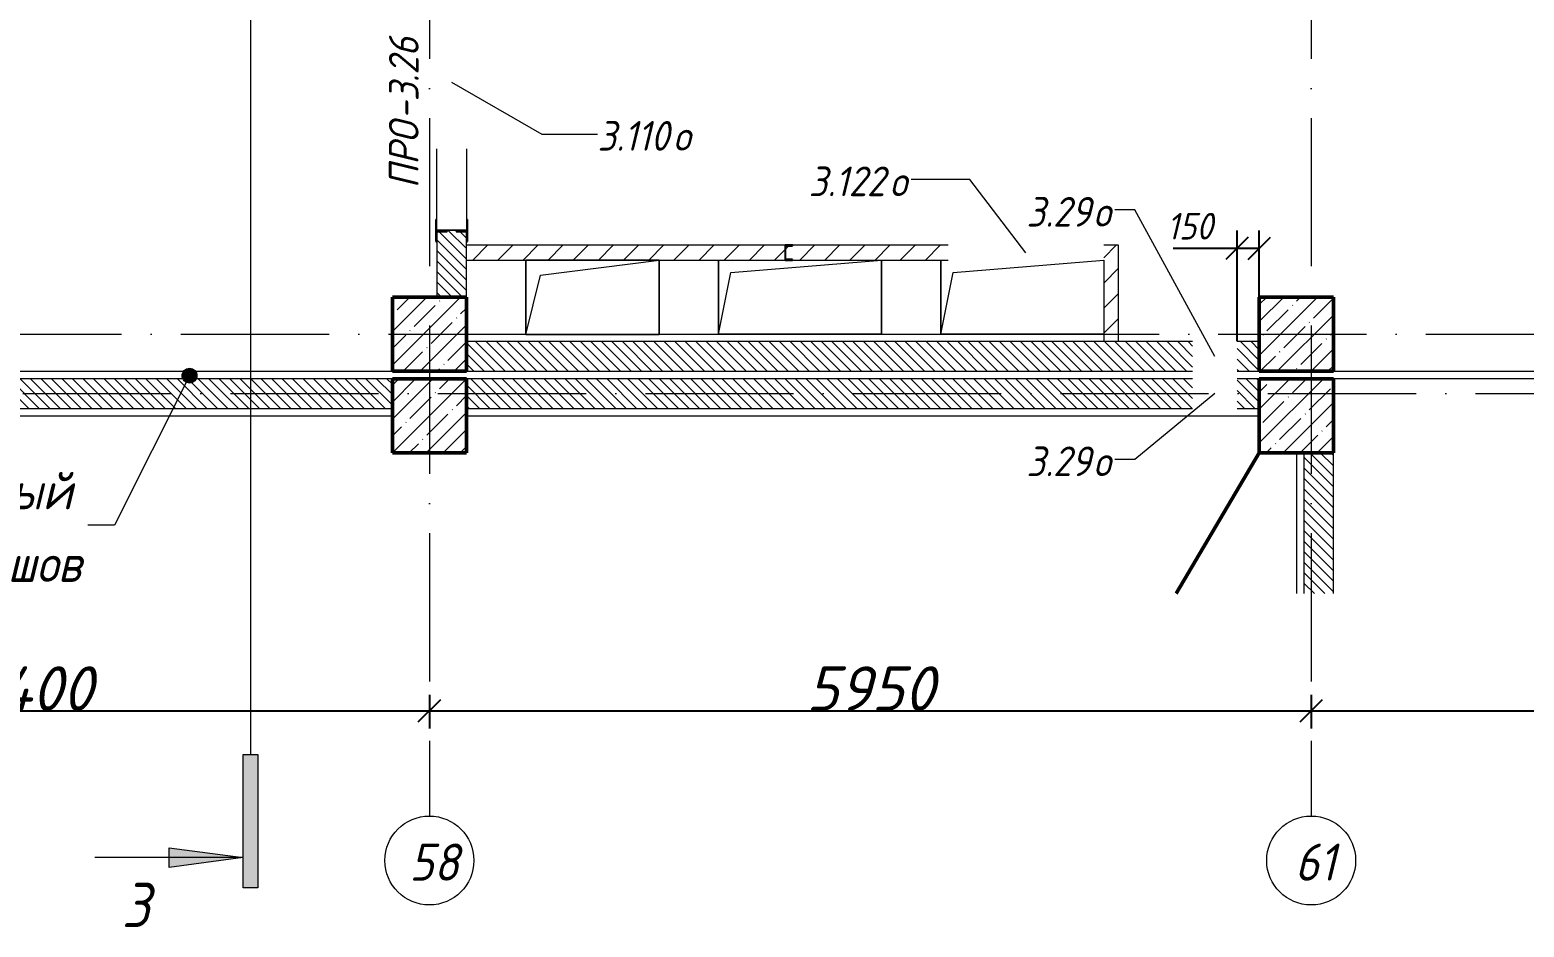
# Model space of a CAD drawing. Header units: millimetres. Extents: x -537608 to 253996, y -217170 to 186033.
# Drawn here: x -98231 to -88148, y 133772 to 139824 of the extents above; entities that cross this region are included whole.
import ezdxf

# ---------------------------------------------------------------- set-up
doc = ezdxf.new("R2010")
doc.units = ezdxf.units.MM
doc.linetypes.add('50_200_ШТРИХ_1Т_ш5_п1_п1_', pattern=[1400, 1000, -200, 0, -200])
for name, color, linetype, lineweight in [('A-____-____-DIMS', 7, 'Continuous', 9), ('A-DETL-____-OTLN-1', 7, 'Continuous', 50), ('A-FLOR-____-OTLN', 7, 'Continuous', 9), ('A-GENM-____-IDEN', 7, 'Continuous', 9), ('A-GENM-____-MCUT', 7, 'Continuous', 25), ('A-GENM-____-OTLN', 7, 'Continuous', 9), ('A-GENM-____-OTLN-1', 7, 'Continuous', 25), ('A-GLAZ-____-IDEN', 7, 'Continuous', 9), ('A-WALL-____-MCUT', 7, 'Continuous', 13), ('A-WALL-____-PATT-1', 7, 'Continuous', 9), ('A-WALL-FNSH-MCUT-1', 7, 'Continuous', 9), ('G-____-____-SYMB', 7, 'Continuous', 9), ('G-____-____-TEXT', 7, 'Continuous', 9), ('I-WALL-____-OTLN', 7, 'Continuous', 9), ('S-COLS-____-MCUT', 7, 'Continuous', 50), ('S-COLS-____-OTLN', 7, 'Continuous', 9), ('S-GRID-____-IDEN', 7, 'Continuous', 9), ('S-GRID-____-OTLN-1', 7, '50_200_ШТРИХ_1Т_ш5_п1_п1_', 9)]:
    doc.layers.add(name, color=color, linetype=linetype, lineweight=lineweight)
doc.layers.add('G-____-____-SYMB-1', color=9, linetype='Continuous', lineweight=9, true_color=0x808080)
doc.styles.add('ISOCPEUR_I', font='isocpeui.ttf', dxfattribs={"height": 300})
doc.styles.add('ISOCPEUR_I_10', font='isocpeui.ttf', dxfattribs={"width": 0.9, "height": 180})
doc.styles.add('ISOCPEUR_I_11', font='isocpeui.ttf', dxfattribs={"width": 0.9, "height": 200})
doc.styles.add('ISOCPEUR_I_9', font='isocpeui.ttf', dxfattribs={"width": 0.9, "height": 250})
doc.dimstyles.new('ISO-1_8_0_9К_СРЕДНИЙ_Кладочные_3', dxfattribs={"dimscale": 304.8, "dimtxt": 179.276612, "dimasz": 0.492126, "dimexe": 0.393701, "dimexo": 0, "dimgap": 0, "dimtad": 1, "dimdec": 3, "dimrnd": 0.001, "dimdsep": 46, "dimtxsty": 'ISOCPEUR_I_10', "dimblk1": 'OBLIQUE', "dimblk2": 'OBLIQUE', "dimsah": 1, "dimcen": 0.09, "dimdle": 0.393701, "dimazin": 0, "dimtfac": 1, "dimtdec": 4, "dimtix": 1, "dimtmove": 0, "dimatfit": 3, "dimfxl": 1, "dimtvp": 1, "dimtolj": 1, "dimtzin": 0, "dimarcsym": 2})
doc.dimstyles.new('ISO-2_5_0_9К_БОЛЬШОЙ_ОСИ', dxfattribs={"dimscale": 304.8, "dimtxt": 248.995294, "dimasz": 0.492126, "dimexe": 0.393701, "dimexo": 0, "dimgap": 0, "dimtad": 1, "dimdec": 0, "dimzin": 0, "dimdsep": 46, "dimtxsty": 'ISOCPEUR_I', "dimblk1": 'OBLIQUE', "dimblk2": 'OBLIQUE', "dimsah": 1, "dimcen": 0.09, "dimdle": 0.393701, "dimazin": 0, "dimtfac": 1, "dimtdec": 4, "dimtix": 1, "dimtmove": 0, "dimatfit": 3, "dimfxl": 1, "dimtvp": 1, "dimtolj": 1, "dimtzin": 0, "dimarcsym": 2})
pattern_1 = [(135, (-178684.97, 94540.114), (-35.35534, -35.35534), [])]
pattern_2 = [(45, (-178684.97, 94540.11), (-84.85281, 84.85281), [])]

# ---------------------------------------------------------------- blocks, each defined once
blk = doc.blocks.new('BSC_Колонна _Прямоугольная - 500х500-V33-АР1_План отверстий 3 этажа в осях 1-64_Ю-ЯЯ')
at = {"layer": 'S-COLS-____-OTLN'}
h = blk.add_hatch(dxfattribs=at)
h.set_pattern_fill('FP_41', color=256, style=0, pattern_type=2)
h.set_pattern_definition([(45, (-89000, -42681.04), (-114.04925, 114.04925), []), (45, (-88885.95, -42681.04), (-114.04925, 114.04925), [201.613, -40.323, 3.353, -36.97])])
h.paths.add_polyline_path([(-250, -250), (250, -250), (250, 250), (-250, 250)], flags=0)
at = {"layer": 'S-COLS-____-MCUT'}
for p, q in [((250, 250), (-250, 250)), ((-250, 250), (-250, -250)), ((250, -250), (250, 250)), ((-250, -250), (250, -250))]:
    blk.add_line(p, q, dxfattribs=at)
blk = doc.blocks.new('BSC_Колонна _Прямоугольная - 500х500-V35-АР1_План отверстий 3 этажа в осях 1-64_Ю-ЯЯ')
at = {"layer": 'S-COLS-____-OTLN'}
h = blk.add_hatch(dxfattribs=at)
h.set_pattern_fill('FP_43', color=256, style=0, pattern_type=2)
h.set_pattern_definition([(45, (-83150, -42681.04), (-114.04925, 114.04925), []), (45, (-83035.95, -42681.04), (-114.04925, 114.04925), [201.613, -40.323, 3.353, -36.97])])
h.paths.add_polyline_path([(-250, -250), (250, -250), (250, 250), (-250, 250)], flags=0)
at = {"layer": 'S-COLS-____-MCUT'}
for p, q in [((250, 250), (-250, 250)), ((-250, 250), (-250, -250)), ((250, -250), (250, 250)), ((-250, -250), (250, -250))]:
    blk.add_line(p, q, dxfattribs=at)
blk = doc.blocks.new('BSC_Колонна _Прямоугольная - 500х500-V120-АР1_План отверстий 3 этажа в осях 1-64_Ю-ЯЯ')
at = {"layer": 'S-COLS-____-OTLN'}
h = blk.add_hatch(dxfattribs=at)
h.set_pattern_fill('FP_125', color=256, style=0, pattern_type=2)
h.set_pattern_definition([(45, (-83150, -43231.04), (-114.04925, 114.04925), []), (45, (-83035.95, -43231.04), (-114.04925, 114.04925), [201.613, -40.323, 3.353, -36.97])])
h.paths.add_polyline_path([(-250, -250), (250, -250), (250, 250), (-250, 250)], flags=0)
at = {"layer": 'S-COLS-____-MCUT'}
for p, q in [((250, 250), (-250, 250)), ((-250, 250), (-250, -250)), ((250, -250), (250, 250)), ((-250, -250), (250, -250))]:
    blk.add_line(p, q, dxfattribs=at)
blk = doc.blocks.new('BSC_Колонна _Прямоугольная - 500х500-V121-АР1_План отверстий 3 этажа в осях 1-64_Ю-ЯЯ')
at = {"layer": 'S-COLS-____-OTLN'}
h = blk.add_hatch(dxfattribs=at)
h.set_pattern_fill('FP_126', color=256, style=0, pattern_type=2)
h.set_pattern_definition([(45, (-89000, -43231.04), (-114.04925, 114.04925), []), (45, (-88885.95, -43231.04), (-114.04925, 114.04925), [201.613, -40.323, 3.353, -36.97])])
h.paths.add_polyline_path([(-250, -250), (250, -250), (250, 250), (-250, 250)], flags=0)
at = {"layer": 'S-COLS-____-MCUT'}
for p, q in [((250, 250), (-250, 250)), ((-250, 250), (-250, -250)), ((250, -250), (250, 250)), ((-250, -250), (250, -250))]:
    blk.add_line(p, q, dxfattribs=at)
blk = doc.blocks.new('154_Фахверк_СКБ_Швеллер - Тип_100_3960-28515122-АР1_План отверстий 3 этажа в осях 1-64_Ю-ЯЯ')
at = {"layer": 'A-GENM-____-MCUT'}
for p, q in [((175, 50), (125, 50)), ((125, 50), (125, -50)), ((128, 47), (175, 47)), ((128, -47), (128, 47)), ((175, 47), (175, 50)), ((125, -50), (175, -50)), ((175, -47), (128, -47)), ((175, -50), (175, -47))]:
    blk.add_line(p, q, dxfattribs=at)
blk = doc.blocks.new('154_Стойка_СКБ_Уголок - СМ-2480_200-28346303-АР1_План отверстий 3 этажа в осях 1-64_Ю-ЯЯ')
at = {"layer": 'A-GENM-____-MCUT'}
for p, q in [((125, 156), (125, 81)), ((200, 156), (125, 156)), ((131, 81), (131, 150)), ((131, 150), (200, 150)), ((200, 150), (200, 156)), ((125, 81), (131, 81)), ((131, 19), (125, 19)), ((125, 19), (125, -56)), ((131, -50), (131, 19)), ((125, -56), (200, -56)), ((200, -50), (131, -50)), ((200, -56), (200, -50))]:
    blk.add_line(p, q, dxfattribs=at)
blk = doc.blocks.new('Стойка_Влож_Полоса боковая - Полоса-V164-АР1_План отверстий 3 этажа в осях 1-64_Ю-ЯЯ')
at = {"layer": 'A-GENM-____-OTLN'}
for p, q in [((-5, 60), (0, 60)), ((-5, -60), (-5, 60)), ((0, 31), (0, -31)), ((0, -60), (-5, -60))]:
    blk.add_line(p, q, dxfattribs=at)
blk = doc.blocks.new('Стойка_Влож_Уголок_Опорный - Уголок-28213941-АР1_План отверстий 3 этажа в осях 1-64_Ю-ЯЯ')
at = {"layer": 'A-GENM-____-OTLN'}
for p, q in [((-212, -6), (-212, 0)), ((0, 0), (0, -6)), ((-212, -75), (-212, -6)), ((-212, -6), (-206, -6)), ((-212, -75), (-206, -75)), ((-6, -6), (0, -6)), ((-6, -75), (0, -75)), ((0, -6), (0, -75))]:
    blk.add_line(p, q, dxfattribs=at)
blk = doc.blocks.new('AR_Отверстие прямоугольное _в плите_ - AR_Отверстие прямоугольное _в плите_-30552730-АР1_План отверстий 3 этажа в осях 1-64_Ю-ЯЯ')
at = {"layer": 'A-GENM-____-OTLN'}
for p, q in [((450, 250), (-450, 250)), ((-450, 250), (-450, -250)), ((-350, 150), (450, 250)), ((450, -250), (450, 250)), ((-450, -250), (-350, 150)), ((-450, -250), (450, -250))]:
    blk.add_line(p, q, dxfattribs=at)
blk = doc.blocks.new('AR_Отверстие прямоугольное _в плите_ - AR_Отверстие прямоугольное _в плите_-V202-АР1_План отверстий 3 этажа в осях 1-64_Ю-ЯЯ')
at = {"layer": 'A-GENM-____-OTLN'}
for p, q in [((-550, 250), (-550, -250)), ((-467, 167), (550, 250)), ((550, -250), (550, 250)), ((-550, -250), (-467, 167)), ((-550, -250), (550, -250))]:
    blk.add_line(p, q, dxfattribs=at)
blk = doc.blocks.new('AR_Отверстие прямоугольное _в плите_ - AR_Отверстие прямоугольное _в плите_-V203-АР1_План отверстий 3 этажа в осях 1-64_Ю-ЯЯ')
at = {"layer": 'A-GENM-____-OTLN'}
for p, q in [((-550, 250), (-550, -250)), ((-467, 167), (550, 250)), ((-550, -250), (-467, 167)), ((-550, -250), (550, -250))]:
    blk.add_line(p, q, dxfattribs=at)
blk = doc.blocks.new('Ось сетки - Круг_Ø6_00__ISO-2_5_0_9K_-25732049-АР1_План отверстий 3 этажа в осях 1-64_Ю-ЯЯ')
at = {"layer": 'S-GRID-____-IDEN'}
blk.add_circle((0, 0), 3, dxfattribs=at)
blk = doc.blocks.new('Разрез - Концевая часть разреза-18266132-АР1_План отверстий 3 этажа в осях 1-64_Ю-ЯЯ')
at = {"layer": 'G-____-____-SYMB'}
for points in [[(0, 0.5), (0, -0.5), (-9, -0.5), (-9, 0.5)], [(-6.29, -5.5), (-7.61, -5.5), (-6.95, -0.5)]]:
    blk.add_hatch(color=256, dxfattribs=at).paths.add_polyline_path(points, flags=0)
for p, q in [((0, 0.5), (-9, 0.5)), ((-9, 0.5), (-9, -0.5)), ((0, -0.5), (0, 0.5)), ((-9, -0.5), (0, -0.5)), ((-6.95, -0.5), (-7.61, -5.5)), ((-6.95, -0.5), (-6.95, -10.5)), ((-6.29, -5.5), (-6.95, -0.5)), ((-7.61, -5.5), (-6.29, -5.5))]:
    blk.add_line(p, q, dxfattribs=at)
blk = doc.blocks.new('_Oblique')
at = {"color": 0, "linetype": 'ByBlock', "lineweight": -2}
blk.add_line((-0.5, -0.5), (0.5, 0.5), dxfattribs=at)
blk = doc.blocks.new('*D1057')
at = {"layer": 'A-____-____-DIMS', "color": 0, "lineweight": -2, "transparency": 16777216}
for p, q in [((-90085, 137725), (-90085, 138470)), ((-89935, 137721), (-89935, 138470)), ((-90085, 138350), (-90516, 138350)), ((-89935, 138350), (-90205, 138350))]:
    blk.add_line(p, q, dxfattribs=at)
at = {"layer": 'Defpoints', "color": 0, "transparency": 16777216}
for p in [(-89935, 138350), (-90085, 137725), (-89935, 137721)]:
    blk.add_point(p, dxfattribs=at)
at = {"layer": 'A-____-____-DIMS', "color": 0, "lineweight": -2, "transparency": 16777216, "xscale": 150, "yscale": 150, "zscale": 150, "rotation": 180}
blk.add_blockref('_Oblique', (-90085, 138350), dxfattribs=at)
at = {"layer": 'A-____-____-DIMS', "color": 0, "lineweight": -2, "transparency": 16777216, "xscale": 150, "yscale": 150, "zscale": 150}
blk.add_blockref('_Oblique', (-89935, 138350), dxfattribs=at)
at = {"layer": 'A-____-____-DIMS', "color": 0, "transparency": 16777216, "insert": (-90559, 138590), "char_height": 180, "width": 368.21, "attachment_point": 1, "line_spacing_factor": 1.149209, "style": 'ISOCPEUR_I_10'}
blk.add_mtext('\\A1;150', dxfattribs=at)
blk = doc.blocks.new('*D1010')
at = {"layer": 'A-____-____-DIMS', "color": 0, "lineweight": -2, "transparency": 16777216}
for p, q in [((-100935, 135338), (-100935, 135111)), ((-95535, 135338), (-95535, 135111)), ((-101055, 135231), (-95415, 135231))]:
    blk.add_line(p, q, dxfattribs=at)
at = {"layer": 'Defpoints', "color": 0, "transparency": 16777216}
for p in [(-100935, 135338), (-95535, 135338), (-95535, 135231)]:
    blk.add_point(p, dxfattribs=at)
at = {"layer": 'A-____-____-DIMS', "color": 0, "lineweight": -2, "transparency": 16777216, "xscale": 150, "yscale": 150, "zscale": 150, "rotation": 180}
blk.add_blockref('_Oblique', (-100935, 135231), dxfattribs=at)
at = {"layer": 'A-____-____-DIMS', "color": 0, "lineweight": -2, "transparency": 16777216, "xscale": 150, "yscale": 150, "zscale": 150}
blk.add_blockref('_Oblique', (-95535, 135231), dxfattribs=at)
at = {"layer": 'A-____-____-DIMS', "color": 0, "transparency": 16777216, "insert": (-98235, 135381), "char_height": 300, "width": 781.46, "attachment_point": 5, "style": 'ISOCPEUR_I'}
blk.add_mtext('\\A1;5400', dxfattribs=at)
blk = doc.blocks.new('*D1011')
at = {"layer": 'A-____-____-DIMS', "color": 0, "lineweight": -2, "transparency": 16777216}
for p, q in [((-95535, 135338), (-95535, 135111)), ((-89585, 135338), (-89585, 135111)), ((-95655, 135231), (-89465, 135231))]:
    blk.add_line(p, q, dxfattribs=at)
at = {"layer": 'Defpoints', "color": 0, "transparency": 16777216}
for p in [(-95535, 135338), (-89585, 135338), (-89585, 135231)]:
    blk.add_point(p, dxfattribs=at)
at = {"layer": 'A-____-____-DIMS', "color": 0, "lineweight": -2, "transparency": 16777216, "xscale": 150, "yscale": 150, "zscale": 150, "rotation": 180}
blk.add_blockref('_Oblique', (-95535, 135231), dxfattribs=at)
at = {"layer": 'A-____-____-DIMS', "color": 0, "lineweight": -2, "transparency": 16777216, "xscale": 150, "yscale": 150, "zscale": 150}
blk.add_blockref('_Oblique', (-89585, 135231), dxfattribs=at)
at = {"layer": 'A-____-____-DIMS', "color": 0, "transparency": 16777216, "insert": (-92560, 135381), "char_height": 300, "width": 758.48, "attachment_point": 5, "style": 'ISOCPEUR_I'}
blk.add_mtext('\\A1;5950', dxfattribs=at)
blk = doc.blocks.new('*D1012')
at = {"layer": 'A-____-____-DIMS', "color": 0, "lineweight": -2, "transparency": 16777216}
for p, q in [((-89585, 135338), (-89585, 135111)), ((-85335, 135338), (-85335, 135111)), ((-89705, 135231), (-85215, 135231))]:
    blk.add_line(p, q, dxfattribs=at)
at = {"layer": 'Defpoints', "color": 0, "transparency": 16777216}
for p in [(-89585, 135338), (-85335, 135338), (-85335, 135231)]:
    blk.add_point(p, dxfattribs=at)
at = {"layer": 'A-____-____-DIMS', "color": 0, "lineweight": -2, "transparency": 16777216, "xscale": 150, "yscale": 150, "zscale": 150, "rotation": 180}
blk.add_blockref('_Oblique', (-89585, 135231), dxfattribs=at)
at = {"layer": 'A-____-____-DIMS', "color": 0, "lineweight": -2, "transparency": 16777216, "xscale": 150, "yscale": 150, "zscale": 150}
blk.add_blockref('_Oblique', (-85335, 135231), dxfattribs=at)
at = {"layer": 'A-____-____-DIMS', "color": 0, "transparency": 16777216, "insert": (-87460, 135381), "char_height": 300, "width": 781.46, "attachment_point": 5, "style": 'ISOCPEUR_I'}
blk.add_mtext('\\A1;4250', dxfattribs=at)

msp = doc.modelspace()

# ---------------------------------------------------------------- hatches: boundary and pattern name
at = {"layer": 'A-WALL-____-PATT-1'}
h = msp.add_hatch(dxfattribs=at)
h.set_pattern_fill('FP_9', color=256, style=0, pattern_type=2)
h.set_pattern_definition(pattern_1)
h.paths.add_polyline_path([(-95284.9702, 138021.1558), (-95284.9702, 138465.1558), (-95353.9702, 138465.1558), (-95353.9702, 138471.1558), (-95415.9702, 138471.1558), (-95415.9702, 138465.1558), (-95484.9702, 138465.1558), (-95484.9702, 138021.1558), (-95324.9702, 138021.1558)], flags=0)
h.paths.add_polyline_path([(-95415.9702, 140171.1558), (-95353.9702, 140171.1558), (-95353.9702, 140177.1558), (-95284.9702, 140177.1558), (-95284.9702, 140471.1558), (-95484.9702, 140471.1558), (-95484.9702, 140177.1558), (-95415.9702, 140177.1558)], flags=0)
h = msp.add_hatch(dxfattribs=at)
h.set_pattern_fill('FP_7', color=256, style=0, pattern_type=2)
h.set_pattern_definition(pattern_2)
h.paths.add_polyline_path([(-95284.9702, 138271.1558), (-93134.9702, 138271.1558), (-93134.9702, 138371.1558), (-95284.9702, 138371.1558)], flags=0)
h.paths.add_polyline_path([(-93084.9702, 138271.1558), (-92034.9702, 138271.1558), (-92034.9702, 138371.1558), (-93084.9702, 138371.1558), (-93084.9702, 138368.1558), (-93131.9702, 138368.1558), (-93131.9702, 138274.1558), (-93084.9702, 138274.1558)], flags=0)
h = msp.add_hatch(dxfattribs=at)
h.set_pattern_fill('FP_7', color=256, style=0, pattern_type=2)
h.set_pattern_definition(pattern_2)
h.paths.add_polyline_path([(-90884.9702, 137721.1558), (-90884.9702, 138371.1558), (-90984.9702, 138371.1558), (-90984.9702, 137721.1558)], flags=0)
h = msp.add_hatch(dxfattribs=at)
h.set_pattern_fill('FP_9', color=256, style=0, pattern_type=2)
h.set_pattern_definition(pattern_1)
h.paths.add_polyline_path([(-90084.9702, 137521.1558), (-89934.9702, 137521.1558), (-89934.9702, 137721.1558), (-90084.9702, 137721.1558)], flags=0)
h.paths.add_polyline_path([(-90384.9702, 137521.1558), (-90384.9702, 137721.1558), (-95284.9702, 137721.1558), (-95284.9702, 137521.1558), (-93860.7103, 137521.1558)], flags=0)
h = msp.add_hatch(dxfattribs=at)
h.set_pattern_fill('FP_9', color=256, style=0, pattern_type=2)
h.set_pattern_definition(pattern_1)
h.paths.add_polyline_path([(-95784.9702, 137271.1558), (-95784.9702, 137471.1558), (-100684.9702, 137471.1558), (-100684.9702, 137271.1558), (-97395.6389, 137271.1558)], flags=0)
h = msp.add_hatch(dxfattribs=at)
h.set_pattern_fill('FP_9', color=256, style=0, pattern_type=2)
h.set_pattern_definition(pattern_1)
h.paths.add_polyline_path([(-90084.9702, 137271.1558), (-89934.9702, 137271.1558), (-89934.9702, 137471.1558), (-90084.9702, 137471.1558)], flags=0)
h.paths.add_polyline_path([(-90384.9702, 137271.1558), (-90384.9702, 137471.1558), (-95284.9702, 137471.1558), (-95284.9702, 137271.1558), (-93860.7103, 137271.1558)], flags=0)
h = msp.add_hatch(dxfattribs=at)
h.set_pattern_fill('FP_9', color=256, style=0, pattern_type=2)
h.set_pattern_definition(pattern_1)
h.paths.add_polyline_path([(-89434.9702, 136021.1558), (-89434.9702, 136971.1558), (-89634.9702, 136971.1558), (-89634.9702, 136021.1558)], flags=0)
at = {"layer": 'G-____-____-TEXT'}
h = msp.add_hatch(color=256, dxfattribs=at)
edge = h.paths.add_edge_path(flags=0)
edge.add_arc((-97153.8734, 137491.5738), 50, 0, 360)

# ---------------------------------------------------------------- linework, layer by layer
at = {"layer": 'A-DETL-____-OTLN-1'}
msp.add_line((-90495.3092, 136021.1558), (-89934.9702, 136971.1558), dxfattribs=at)
at = {"layer": 'A-FLOR-____-OTLN'}
for p, q in [((-94884.9702, 138269.9058), (-93984.9702, 138269.9058)), ((-94884.9702, 137769.9058), (-94884.9702, 138269.9058)), ((-93984.9702, 138269.9058), (-93984.9702, 137769.9058)), ((-93584.9702, 137771.1558), (-93584.9702, 138271.1558)), ((-92484.9702, 138271.1558), (-92484.9702, 137771.1558)), ((-92084.9702, 137771.1558), (-92084.9702, 138271.1558)), ((-93984.9702, 137769.9058), (-94884.9702, 137769.9058)), ((-92484.9702, 137771.1558), (-93584.9702, 137771.1558)), ((-90984.9702, 137771.1558), (-92084.9702, 137771.1558)), ((-99584.9702, 137521.1558), (-95784.9702, 137521.1558)), ((-89434.9702, 137521.1558), (-85984.9702, 137521.1558)), ((-85984.9702, 137471.1558), (-89434.9702, 137471.1558)), ((-100684.9702, 137221.1558), (-95784.9702, 137221.1558)), ((-95284.9702, 137221.1558), (-89934.9702, 137221.1558)), ((-89684.9702, 136971.1558), (-89684.9702, 136021.1558))]:
    msp.add_line(p, q, dxfattribs=at)
at = {"layer": 'A-GLAZ-____-IDEN'}
for p, q in [((-95384.9702, 139471.1558), (-94777.0937, 139121.6672)), ((-94777.0937, 139121.6672), (-94401.099, 139121.6672)), ((-91887.3157, 138814.6974), (-92285.343, 138814.6974)), ((-91509.9702, 138321.1558), (-91887.3157, 138814.6974)), ((-90774.0223, 138609.4324), (-90911.0746, 138609.4324)), ((-90234.9702, 137621.1558), (-90774.0223, 138609.4324)), ((-90234.9702, 137371.1558), (-90774.0223, 136926.3075)), ((-90774.0223, 136926.3075), (-90911.0746, 136926.3075))]:
    msp.add_line(p, q, dxfattribs=at)
at = {"layer": 'A-WALL-____-MCUT'}
for p, q in [((-95484.9702, 138396.1558), (-95484.9702, 138021.1558)), ((-95284.9702, 138021.1558), (-95284.9702, 138396.1558)), ((-90384.9702, 137721.1558), (-95284.9702, 137721.1558)), ((-89934.9702, 137721.1558), (-90084.9702, 137721.1558)), ((-95784.9702, 137471.1558), (-100684.9702, 137471.1558)), ((-95284.9702, 137521.1558), (-90384.9702, 137521.1558)), ((-90384.9702, 137471.1558), (-95284.9702, 137471.1558)), ((-90084.9702, 137521.1558), (-89934.9702, 137521.1558)), ((-89934.9702, 137471.1558), (-90084.9702, 137471.1558)), ((-100684.9702, 137271.1558), (-95784.9702, 137271.1558)), ((-95284.9702, 137271.1558), (-90384.9702, 137271.1558)), ((-90084.9702, 137271.1558), (-89934.9702, 137271.1558)), ((-89634.9702, 136971.1558), (-89634.9702, 136021.1558)), ((-89434.9702, 136021.1558), (-89434.9702, 136971.1558))]:
    msp.add_line(p, q, dxfattribs=at)
at = {"layer": 'A-WALL-FNSH-MCUT-1'}
for p, q in [((-93134.9702, 138371.1558), (-95284.9702, 138371.1558)), ((-92034.9702, 138371.1558), (-93084.9702, 138371.1558)), ((-90884.9702, 138371.1558), (-90984.9702, 138371.1558)), ((-90884.9702, 137721.1558), (-90884.9702, 138371.1558)), ((-95284.9702, 138271.1558), (-93134.9702, 138271.1558)), ((-93084.9702, 138271.1558), (-92034.9702, 138271.1558)), ((-90984.9702, 138271.1558), (-90984.9702, 137721.1558))]:
    msp.add_line(p, q, dxfattribs=at)
at = {"layer": 'G-____-____-SYMB-1'}
msp.add_line((-96741.9724, 139946.44), (-96741.9724, 134935.6713), dxfattribs=at)
at = {"layer": 'G-____-____-TEXT'}
for p, q in [((-97153.8734, 137491.5738), (-97660.9299, 136484.1903)), ((-97660.9299, 136484.1903), (-97840.6179, 136484.1903))]:
    msp.add_line(p, q, dxfattribs=at)
msp.add_circle((-97153.8734, 137491.5738), 50, dxfattribs=at)
at = {"layer": 'I-WALL-____-OTLN'}
for p, q in [((-95484.9702, 138471.1558), (-95484.9702, 139021.1558)), ((-95284.9702, 139021.1558), (-95284.9702, 138471.1558))]:
    msp.add_line(p, q, dxfattribs=at)
at = {"layer": 'S-GRID-____-OTLN-1'}
for p, q in [((-95534.9702, 185432.9652), (-95534.9702, 134521.1558)), ((-89584.9702, 185432.9652), (-89584.9702, 134521.1558)), ((-104212.6557, 137771.1558), (-74750.4004, 137771.1558)), ((-109478.4703, 137371.1558), (-74610.5636, 137371.1558))]:
    msp.add_line(p, q, dxfattribs=at)

# ---------------------------------------------------------------- block references
at = {"layer": 'A-GENM-____-OTLN'}
for name, p, rotation in [('Стойка_Влож_Уголок_Опорный - Уголок-28213941-АР1_План отверстий 3 этажа в осях 1-64_Ю-ЯЯ', (-95490.9702, 138471.1558), 180), ('Стойка_Влож_Полоса боковая - Полоса-V164-АР1_План отверстий 3 этажа в осях 1-64_Ю-ЯЯ', (-95384.9702, 138471.1558), 269.9999999999999)]:
    msp.add_blockref(name, p, dxfattribs=dict(at, rotation=rotation))
for name, p in [('AR_Отверстие прямоугольное _в плите_ - AR_Отверстие прямоугольное _в плите_-30552730-АР1_План отверстий 3 этажа в осях 1-64_Ю-ЯЯ', (-94434.9702, 138019.9058)), ('AR_Отверстие прямоугольное _в плите_ - AR_Отверстие прямоугольное _в плите_-V202-АР1_План отверстий 3 этажа в осях 1-64_Ю-ЯЯ', (-93034.9702, 138021.1558)), ('AR_Отверстие прямоугольное _в плите_ - AR_Отверстие прямоугольное _в плите_-V203-АР1_План отверстий 3 этажа в осях 1-64_Ю-ЯЯ', (-91534.9702, 138021.1558))]:
    msp.add_blockref(name, p, dxfattribs=at)
at = {"layer": 'A-GENM-____-OTLN-1', "rotation": 269.9999999999999}
msp.add_blockref('154_Стойка_СКБ_Уголок - СМ-2480_200-28346303-АР1_План отверстий 3 этажа в осях 1-64_Ю-ЯЯ', (-95434.9702, 138596.1558), dxfattribs=at)
at = {"layer": 'A-GENM-____-OTLN-1'}
msp.add_blockref('154_Фахверк_СКБ_Швеллер - Тип_100_3960-28515122-АР1_План отверстий 3 этажа в осях 1-64_Ю-ЯЯ', (-93259.9702, 138321.1558), dxfattribs=at)
at = {"layer": 'G-____-____-SYMB', "extrusion": (0, 0, -1), "xscale": 99.99999999999993, "yscale": 99.99999999999993, "zscale": 99.99999999999993, "rotation": 90.00000000000053}
msp.add_blockref('Разрез - Концевая часть разреза-18266132-АР1_План отверстий 3 этажа в осях 1-64_Ю-ЯЯ', (96741.9724, 134935.6713), dxfattribs=at)
at = {"layer": 'S-COLS-____-OTLN'}
for name, p in [('BSC_Колонна _Прямоугольная - 500х500-V120-АР1_План отверстий 3 этажа в осях 1-64_Ю-ЯЯ', (-95534.9702, 137771.1558)), ('BSC_Колонна _Прямоугольная - 500х500-V121-АР1_План отверстий 3 этажа в осях 1-64_Ю-ЯЯ', (-89684.9702, 137771.1558)), ('BSC_Колонна _Прямоугольная - 500х500-V35-АР1_План отверстий 3 этажа в осях 1-64_Ю-ЯЯ', (-95534.9702, 137221.1558)), ('BSC_Колонна _Прямоугольная - 500х500-V33-АР1_План отверстий 3 этажа в осях 1-64_Ю-ЯЯ', (-89684.9702, 137221.1558))]:
    msp.add_blockref(name, p, dxfattribs=at)
at = {"layer": 'S-GRID-____-IDEN', "xscale": 99.99999999999993, "yscale": 99.99999999999993, "zscale": 99.99999999999993, "rotation": 180}
for p in [(-95534.9702, 134221.1558), (-89584.9702, 134221.1558)]:
    msp.add_blockref('Ось сетки - Круг_Ø6_00__ISO-2_5_0_9K_-25732049-АР1_План отверстий 3 этажа в осях 1-64_Ю-ЯЯ', p, dxfattribs=at)

# ---------------------------------------------------------------- texts
at = {"layer": 'A-GENM-____-IDEN', "char_height": 200, "attachment_point": 1, "rotation": 90, "style": 'ISOCPEUR_I_11'}
for s, insert, width in [('-3.26', (-95807.9393, 139219.5963), 707.088375), ('ПРО', (-95807.9393, 138755.2526), 562.784625)]:
    msp.add_mtext(s, dxfattribs=dict(at, insert=insert, width=width))
at = {"layer": 'A-GLAZ-____-IDEN', "char_height": 200, "attachment_point": 1, "style": 'ISOCPEUR_I_11'}
for s, insert, width in [('3.110', (-94401.099, 139209.2817), 620.506125), ('\\fISOCPEUR|b0|i1|c204|p34|;\\W.9;о', (-93889.1303, 139209.2817), 158.734125), ('3.122', (-92976.1987, 138902.312), 663.79725), ('\\fISOCPEUR|b0|i1|c204|p34|;\\W.9;о', (-92428.5112, 138902.312), 158.734125), ('3.29', (-91506.5291, 138697.047), 548.35425), ('\\fISOCPEUR|b0|i1|c204|p34|;\\W.9;о', (-91054.0916, 138697.047), 158.734125), ('3.29', (-91506.5291, 137013.922), 548.35425), ('\\fISOCPEUR|b0|i1|c204|p34|;\\W.9;о', (-91054.0916, 137013.922), 158.734125)]:
    msp.add_mtext(s, dxfattribs=dict(at, insert=insert, width=width))
at = {"layer": 'G-____-____-SYMB', "insert": (-97611.0722, 134070.853), "char_height": 300, "width": 256.54, "attachment_point": 1, "style": 'ISOCPEUR_I_10'}
msp.add_mtext('\\fISOCPEUR|b0|i1|c204|p34|;3', dxfattribs=at)
at = {"layer": 'G-____-____-TEXT', "char_height": 250, "attachment_point": 1, "style": 'ISOCPEUR_I_9'}
for s, insert, width in [('Температурный', (-100119.3782, 136840.0445), 2763.416813), ('шов', (-98381.0657, 136350.5653), 656.582063)]:
    msp.add_mtext(s, dxfattribs=dict(at, insert=insert, width=width))
at = {"layer": 'S-GRID-____-IDEN', "char_height": 250, "attachment_point": 1, "style": 'ISOCPEUR_I_9'}
for s, insert, width in [('58', (-95669.3419, 134335.0895), 404.0505), ('61', (-89695.4919, 134335.0895), 346.329)]:
    msp.add_mtext(s, dxfattribs=dict(at, insert=insert, width=width))

# ---------------------------------------------------------------- dimensions: what is measured, and where the dimension line sits
at = {"layer": 'A-____-____-DIMS'}
dim = msp.add_linear_dim(base=(-89934.9702, 138349.6095), p1=(-90084.9702, 137725.1558), p2=(-89934.9702, 137721.1558), dimstyle='ISO-1_8_0_9К_СРЕДНИЙ_Кладочные_3', override={"dimpost": '<>', "dimfxl": 150.053324}, dxfattribs=at)
dim.commit()
dim.dimension.update_dxf_attribs({"geometry": '*D1057', "text_midpoint": (-90375.2475, 138349.6095), "dimtype": 160})
for base, p1, p2, override, picture, middle in [((-95534.9702, 135231.4844), (-100934.9702, 135337.5504), (-95534.9702, 135337.5504), {"dimpost": '<>', "dimfxl": 5400}, '*D1010', (-98234.9702, 135381.4844)), ((-89584.9702, 135231.4844), (-95534.9702, 135337.5504), (-89584.9702, 135337.5504), {"dimpost": '<>', "dimfxl": 5950}, '*D1011', (-92559.9702, 135381.4844)), ((-85334.9702, 135231.4844), (-89584.9702, 135337.5504), (-85334.9702, 135337.5504), {"dimpost": '<>', "dimfxl": 4250}, '*D1012', (-87459.9702, 135381.4844))]:
    dim = msp.add_linear_dim(base=base, p1=p1, p2=p2, dimstyle='ISO-2_5_0_9К_БОЛЬШОЙ_ОСИ', override=override, dxfattribs=at)
    dim.commit()
    dim.dimension.update_dxf_attribs({"geometry": picture, "text_midpoint": middle})

doc.saveas('drawing.dxf')
